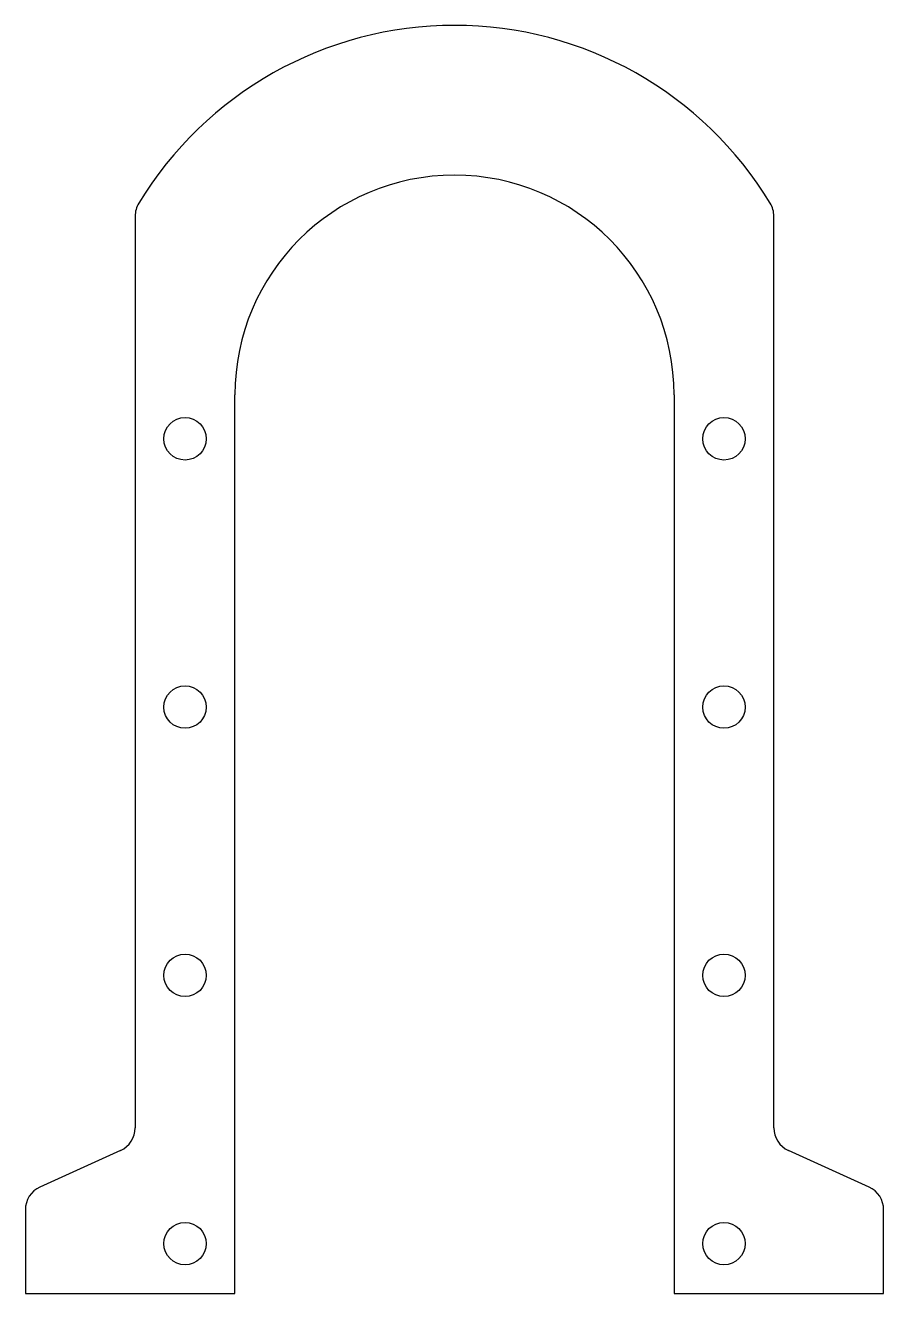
# Model space of a CAD drawing. Header units: inches. Extents: x -1.07 to 1.07, y 0 to 3.17.
import ezdxf

# ---------------------------------------------------------------- set-up
doc = ezdxf.new("R2010")
doc.units = ezdxf.units.IN
doc.header["$MEASUREMENT"] = 0

msp = doc.modelspace()

# ---------------------------------------------------------------- linework, layer by layer
at = {"linetype": 'Continuous', "lineweight": 25}
for p, q in [((-0.8, 2.6972), (-0.8, 0.4152)), ((0.8, 0.4152), (0.8, 2.6972)), ((-0.55, 0), (-0.55, 2.25)), ((0.55, 2.25), (0.55, 0)), ((-0.8366, 0.3583), (-1.0384, 0.2667)), ((1.0384, 0.2667), (0.8366, 0.3583)), ((-1.075, 0.2098), (-1.075, 0)), ((1.075, 0), (1.075, 0.2098)), ((-1.075, 0), (-0.55, 0)), ((0.55, 0), (1.075, 0))]:
    msp.add_line(p, q, dxfattribs=at)
for centre in [(-0.675, 2.14), (0.675, 2.14), (-0.675, 1.4684), (0.675, 1.4684), (-0.675, 0.7968), (0.675, 0.7968), (-0.675, 0.1252), (0.675, 0.1252)]:
    msp.add_circle(centre, 0.0532, dxfattribs=at)
for centre, radius, start, end in [((0, 2.25), 0.925, 31.2323, 148.7677), ((0, 2.25), 0.55, 0, 180), ((-0.7375, 2.6972), 0.0625, 148.7677, 180), ((0.7375, 2.6972), 0.0625, 0, 31.2323), ((-0.8625, 0.4152), 0.0625, 294.444, 0), ((0.8625, 0.4152), 0.0625, 180, 245.556), ((-1.0125, 0.2098), 0.0625, 114.444, 180), ((1.0125, 0.2098), 0.0625, 0, 65.556)]:
    msp.add_arc(centre, radius, start, end, dxfattribs=at)

doc.saveas('drawing.dxf')
